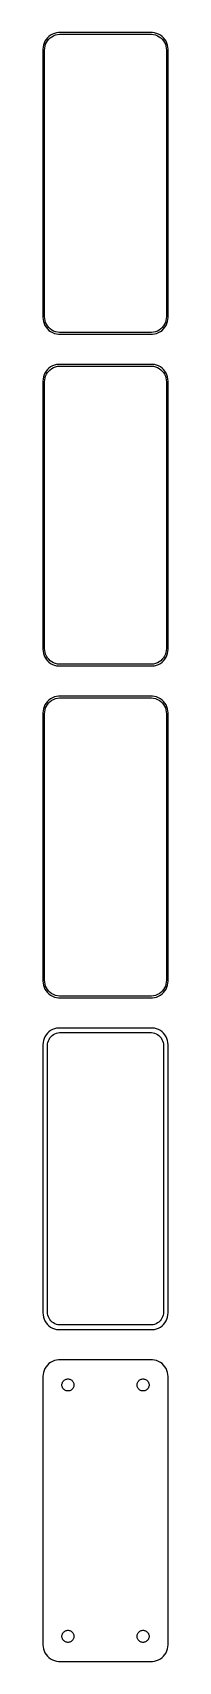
# Model space of a CAD drawing. Header units: metres. Extents: x -19 to 19, y 351 to 837.
import ezdxf

# ---------------------------------------------------------------- set-up
doc = ezdxf.new("R2010")
doc.units = ezdxf.units.M

msp = doc.modelspace()

# ---------------------------------------------------------------- linework, layer by layer
for p, q in [((-16.4291, 836.222), (-16.9371, 835.853)), ((-15.8789, 836.524), (-16.4291, 836.222)), ((-16.0452, 835.761), (-15.5224, 836.048)), ((-15.2951, 836.755), (-15.8789, 836.524)), ((-15.5224, 836.048), (-14.9678, 836.268)), ((-14.6869, 836.911), (-15.2951, 836.755)), ((-14.9678, 836.268), (-14.3901, 836.416)), ((-14.0639, 836.99), (-14.6869, 836.911)), ((-14.3901, 836.416), (-13.7982, 836.491)), ((14.0639, 836.99), (-14.0639, 836.99)), ((-13.7982, 836.491), (13.7982, 836.491)), ((13.7982, 836.491), (14.3901, 836.416)), ((14.6869, 836.911), (14.0639, 836.99)), ((14.3901, 836.416), (14.9678, 836.268)), ((15.2951, 836.755), (14.6869, 836.911)), ((14.9678, 836.268), (15.5224, 836.048)), ((15.8789, 836.524), (15.2951, 836.755)), ((15.5224, 836.048), (16.0452, 835.761)), ((16.4291, 836.222), (15.8789, 836.524)), ((16.9371, 835.853), (16.4291, 836.222)), ((-18.7106, 832.627), (-18.75, 832)), ((-18.75, 832), (-18.75, 752)), ((-18.5929, 833.243), (-18.7106, 832.627)), ((-18.3989, 833.841), (-18.5929, 833.243)), ((-18.1315, 834.409), (-18.3989, 833.841)), ((-18.25, 831.75), (-18.2125, 832.345)), ((-18.25, 752.25), (-18.25, 831.75)), ((-18.2125, 832.345), (-18.1008, 832.931)), ((-17.7951, 834.939), (-18.1315, 834.409)), ((-18.1008, 832.931), (-17.9164, 833.499)), ((-17.9164, 833.499), (-17.6624, 834.038)), ((-17.3948, 835.423), (-17.7951, 834.939)), ((-17.6624, 834.038), (-17.3428, 834.542)), ((-16.9371, 835.853), (-17.3948, 835.423)), ((-17.3428, 834.542), (-16.9626, 835.002)), ((-16.9626, 835.002), (-16.5278, 835.41)), ((-16.5278, 835.41), (-16.0452, 835.761)), ((16.0452, 835.761), (16.5278, 835.41)), ((16.5278, 835.41), (16.9626, 835.002)), ((17.3948, 835.423), (16.9371, 835.853)), ((16.9626, 835.002), (17.3428, 834.542)), ((17.3428, 834.542), (17.6624, 834.038)), ((17.7951, 834.939), (17.3948, 835.423)), ((17.6624, 834.038), (17.9164, 833.499)), ((18.1315, 834.409), (17.7951, 834.939)), ((17.9164, 833.499), (18.1008, 832.931)), ((18.1008, 832.931), (18.2125, 832.345)), ((18.3989, 833.841), (18.1315, 834.409)), ((18.2125, 832.345), (18.25, 831.75)), ((18.25, 831.75), (18.25, 752.25)), ((18.5929, 833.243), (18.3989, 833.841)), ((18.7106, 832.627), (18.5929, 833.243)), ((18.75, 832), (18.7106, 832.627)), ((18.75, 752), (18.75, 832)), ((-18.75, 752), (-18.7106, 751.373)), ((-18.7106, 751.373), (-18.5929, 750.757)), ((-18.5929, 750.757), (-18.3989, 750.159)), ((-18.3989, 750.159), (-18.1315, 749.591)), ((-18.2125, 751.655), (-18.25, 752.25)), ((-18.1008, 751.069), (-18.2125, 751.655)), ((-18.1315, 749.591), (-17.7951, 749.061)), ((-17.9164, 750.501), (-18.1008, 751.069)), ((-17.6624, 749.962), (-17.9164, 750.501)), ((-17.7951, 749.061), (-17.3948, 748.577)), ((-17.3428, 749.458), (-17.6624, 749.962)), ((-17.3948, 748.577), (-16.9371, 748.147)), ((-16.9626, 748.998), (-17.3428, 749.458)), ((-16.5278, 748.59), (-16.9626, 748.998)), ((-16.0452, 748.239), (-16.5278, 748.59)), ((16.5278, 748.59), (16.0452, 748.239)), ((16.9626, 748.998), (16.5278, 748.59)), ((16.9371, 748.147), (17.3948, 748.577)), ((17.3428, 749.458), (16.9626, 748.998)), ((17.6624, 749.962), (17.3428, 749.458)), ((17.3948, 748.577), (17.7951, 749.061)), ((17.9164, 750.501), (17.6624, 749.962)), ((17.7951, 749.061), (18.1315, 749.591)), ((18.1008, 751.069), (17.9164, 750.501)), ((18.2125, 751.655), (18.1008, 751.069)), ((18.1315, 749.591), (18.3989, 750.159)), ((18.25, 752.25), (18.2125, 751.655)), ((18.3989, 750.159), (18.5929, 750.757)), ((18.5929, 750.757), (18.7106, 751.373)), ((18.7106, 751.373), (18.75, 752)), ((-16.9371, 748.147), (-16.4291, 747.778)), ((-16.4291, 747.778), (-15.8789, 747.476)), ((-15.5224, 747.952), (-16.0452, 748.239)), ((-15.8789, 747.476), (-15.2951, 747.245)), ((-14.9678, 747.732), (-15.5224, 747.952)), ((-15.2951, 747.245), (-14.6869, 747.089)), ((-14.3901, 747.584), (-14.9678, 747.732)), ((-14.6869, 747.089), (-14.0639, 747.01)), ((-13.7982, 747.509), (-14.3901, 747.584)), ((-14.0639, 747.01), (14.0639, 747.01)), ((13.7982, 747.509), (-13.7982, 747.509)), ((14.3901, 747.584), (13.7982, 747.509)), ((14.0639, 747.01), (14.6869, 747.089)), ((14.9678, 747.732), (14.3901, 747.584)), ((14.6869, 747.089), (15.2951, 747.245)), ((15.5224, 747.952), (14.9678, 747.732)), ((15.2951, 747.245), (15.8789, 747.476)), ((16.0452, 748.239), (15.5224, 747.952)), ((15.8789, 747.476), (16.4291, 747.778)), ((16.4291, 747.778), (16.9371, 748.147)), ((-18.5929, 734.243), (-18.7106, 733.627)), ((-18.3989, 734.841), (-18.5929, 734.243)), ((-18.1315, 735.409), (-18.3989, 734.841)), ((-18.2125, 733.345), (-18.1008, 733.931)), ((-17.7951, 735.939), (-18.1315, 735.409)), ((-18.1008, 733.931), (-17.9164, 734.499)), ((-17.9164, 734.499), (-17.6624, 735.038)), ((-17.3948, 736.423), (-17.7951, 735.939)), ((-17.6624, 735.038), (-17.3428, 735.542)), ((-16.9371, 736.853), (-17.3948, 736.423)), ((-17.3428, 735.542), (-16.9626, 736.002)), ((-16.9626, 736.002), (-16.5278, 736.41)), ((-16.4291, 737.222), (-16.9371, 736.853)), ((-16.5278, 736.41), (-16.0452, 736.761)), ((-15.8789, 737.524), (-16.4291, 737.222)), ((-16.0452, 736.761), (-15.5224, 737.048)), ((-15.2951, 737.755), (-15.8789, 737.524)), ((-15.5224, 737.048), (-14.9678, 737.268)), ((-14.6869, 737.911), (-15.2951, 737.755)), ((-14.9678, 737.268), (-14.3901, 737.416)), ((-14.0639, 737.99), (-14.6869, 737.911)), ((-14.3901, 737.416), (-13.7982, 737.491)), ((14.0639, 737.99), (-14.0639, 737.99)), ((-13.7982, 737.491), (13.7982, 737.491)), ((13.7982, 737.491), (14.3901, 737.416)), ((14.6869, 737.911), (14.0639, 737.99)), ((14.3901, 737.416), (14.9678, 737.268)), ((15.2951, 737.755), (14.6869, 737.911)), ((14.9678, 737.268), (15.5224, 737.048)), ((15.8789, 737.524), (15.2951, 737.755)), ((15.5224, 737.048), (16.0452, 736.761)), ((16.4291, 737.222), (15.8789, 737.524)), ((16.0452, 736.761), (16.5278, 736.41)), ((16.9371, 736.853), (16.4291, 737.222)), ((16.5278, 736.41), (16.9626, 736.002)), ((17.3948, 736.423), (16.9371, 736.853)), ((16.9626, 736.002), (17.3428, 735.542)), ((17.3428, 735.542), (17.6624, 735.038)), ((17.7951, 735.939), (17.3948, 736.423)), ((17.6624, 735.038), (17.9164, 734.499)), ((18.1315, 735.409), (17.7951, 735.939)), ((17.9164, 734.499), (18.1008, 733.931)), ((18.1008, 733.931), (18.2125, 733.345)), ((18.3989, 734.841), (18.1315, 735.409)), ((18.5929, 734.243), (18.3989, 734.841)), ((18.7106, 733.627), (18.5929, 734.243)), ((-18.7106, 733.627), (-18.75, 733)), ((-18.75, 733), (-18.75, 653)), ((-18.25, 732.75), (-18.2125, 733.345)), ((-18.25, 653.25), (-18.25, 732.75)), ((18.2125, 733.345), (18.25, 732.75)), ((18.25, 732.75), (18.25, 653.25)), ((18.75, 733), (18.7106, 733.627)), ((18.75, 653), (18.75, 733)), ((-18.75, 653), (-18.7106, 652.373)), ((-18.7106, 652.373), (-18.5929, 651.757)), ((-18.5929, 651.757), (-18.3989, 651.159)), ((-18.2125, 652.655), (-18.25, 653.25)), ((-18.1008, 652.069), (-18.2125, 652.655)), ((-17.9164, 651.501), (-18.1008, 652.069)), ((-17.6624, 650.962), (-17.9164, 651.501)), ((17.9164, 651.501), (17.6624, 650.962)), ((18.1008, 652.069), (17.9164, 651.501)), ((18.2125, 652.655), (18.1008, 652.069)), ((18.25, 653.25), (18.2125, 652.655)), ((18.3989, 651.159), (18.5929, 651.757)), ((18.5929, 651.757), (18.7106, 652.373)), ((18.7106, 652.373), (18.75, 653)), ((-18.3989, 651.159), (-18.1315, 650.591)), ((-18.1315, 650.591), (-17.7951, 650.061)), ((-17.7951, 650.061), (-17.3948, 649.577)), ((-17.3428, 650.458), (-17.6624, 650.962)), ((-17.3948, 649.577), (-16.9371, 649.147)), ((-16.9626, 649.998), (-17.3428, 650.458)), ((-16.5278, 649.59), (-16.9626, 649.998)), ((-16.9371, 649.147), (-16.4291, 648.778)), ((-16.0452, 649.239), (-16.5278, 649.59)), ((-16.4291, 648.778), (-15.8789, 648.476)), ((-15.5224, 648.952), (-16.0452, 649.239)), ((-15.8789, 648.476), (-15.2951, 648.245)), ((-14.9678, 648.732), (-15.5224, 648.952)), ((-15.2951, 648.245), (-14.6869, 648.089)), ((-14.3901, 648.584), (-14.9678, 648.732)), ((-14.6869, 648.089), (-14.0639, 648.01)), ((-13.7982, 648.509), (-14.3901, 648.584)), ((-14.0639, 648.01), (14.0639, 648.01)), ((13.7982, 648.509), (-13.7982, 648.509)), ((14.3901, 648.584), (13.7982, 648.509)), ((14.0639, 648.01), (14.6869, 648.089)), ((14.9678, 648.732), (14.3901, 648.584)), ((14.6869, 648.089), (15.2951, 648.245)), ((15.5224, 648.952), (14.9678, 648.732)), ((15.2951, 648.245), (15.8789, 648.476)), ((16.0452, 649.239), (15.5224, 648.952)), ((15.8789, 648.476), (16.4291, 648.778)), ((16.5278, 649.59), (16.0452, 649.239)), ((16.4291, 648.778), (16.9371, 649.147)), ((16.9626, 649.998), (16.5278, 649.59)), ((16.9371, 649.147), (17.3948, 649.577)), ((17.3428, 650.458), (16.9626, 649.998)), ((17.6624, 650.962), (17.3428, 650.458)), ((17.3948, 649.577), (17.7951, 650.061)), ((17.7951, 650.061), (18.1315, 650.591)), ((18.1315, 650.591), (18.3989, 651.159)), ((-17.7951, 636.939), (-18.1315, 636.409)), ((-17.3948, 637.423), (-17.7951, 636.939)), ((-16.9371, 637.853), (-17.3948, 637.423)), ((-17.3428, 636.542), (-16.9626, 637.002)), ((-16.9626, 637.002), (-16.5278, 637.41)), ((-16.4291, 638.222), (-16.9371, 637.853)), ((-16.5278, 637.41), (-16.0452, 637.761)), ((-15.8789, 638.524), (-16.4291, 638.222)), ((-16.0452, 637.761), (-15.5224, 638.048)), ((-15.2951, 638.755), (-15.8789, 638.524)), ((-15.5224, 638.048), (-14.9678, 638.268)), ((-14.6869, 638.911), (-15.2951, 638.755)), ((-14.9678, 638.268), (-14.3901, 638.416)), ((-14.0639, 638.99), (-14.6869, 638.911)), ((-14.3901, 638.416), (-13.7982, 638.491)), ((14.0639, 638.99), (-14.0639, 638.99)), ((-13.7982, 638.491), (13.7982, 638.491)), ((13.7982, 638.491), (14.3901, 638.416)), ((14.6869, 638.911), (14.0639, 638.99)), ((14.3901, 638.416), (14.9678, 638.268)), ((15.2951, 638.755), (14.6869, 638.911)), ((14.9678, 638.268), (15.5224, 638.048)), ((15.8789, 638.524), (15.2951, 638.755)), ((15.5224, 638.048), (16.0452, 637.761)), ((16.4291, 638.222), (15.8789, 638.524)), ((16.0452, 637.761), (16.5278, 637.41)), ((16.9371, 637.853), (16.4291, 638.222)), ((16.5278, 637.41), (16.9626, 637.002)), ((17.3948, 637.423), (16.9371, 637.853)), ((16.9626, 637.002), (17.3428, 636.542)), ((17.7951, 636.939), (17.3948, 637.423)), ((18.1315, 636.409), (17.7951, 636.939)), ((-18.7106, 634.627), (-18.75, 634)), ((-18.75, 634), (-18.75, 554)), ((-18.5929, 635.243), (-18.7106, 634.627)), ((-18.3989, 635.841), (-18.5929, 635.243)), ((-18.1315, 636.409), (-18.3989, 635.841)), ((-18.25, 633.75), (-18.2125, 634.345)), ((-18.25, 554.25), (-18.25, 633.75)), ((-18.2125, 634.345), (-18.1008, 634.931)), ((-18.1008, 634.931), (-17.9164, 635.499)), ((-17.9164, 635.499), (-17.6624, 636.038)), ((-17.6624, 636.038), (-17.3428, 636.542)), ((17.3428, 636.542), (17.6624, 636.038)), ((17.6624, 636.038), (17.9164, 635.499)), ((17.9164, 635.499), (18.1008, 634.931)), ((18.1008, 634.931), (18.2125, 634.345)), ((18.3989, 635.841), (18.1315, 636.409)), ((18.2125, 634.345), (18.25, 633.75)), ((18.25, 633.75), (18.25, 554.25)), ((18.5929, 635.243), (18.3989, 635.841)), ((18.7106, 634.627), (18.5929, 635.243)), ((18.75, 634), (18.7106, 634.627)), ((18.75, 554), (18.75, 634)), ((-18.2125, 553.655), (-18.25, 554.25)), ((18.25, 554.25), (18.2125, 553.655)), ((-18.75, 554), (-18.7106, 553.373)), ((-18.7106, 553.373), (-18.5929, 552.757)), ((-18.5929, 552.757), (-18.3989, 552.159)), ((-18.3989, 552.159), (-18.1315, 551.591)), ((-18.1008, 553.069), (-18.2125, 553.655)), ((-18.1315, 551.591), (-17.7951, 551.061)), ((-17.9164, 552.501), (-18.1008, 553.069)), ((-17.6624, 551.962), (-17.9164, 552.501)), ((-17.7951, 551.061), (-17.3948, 550.577)), ((-17.3428, 551.458), (-17.6624, 551.962)), ((-17.3948, 550.577), (-16.9371, 550.147)), ((-16.9626, 550.998), (-17.3428, 551.458)), ((-16.5278, 550.59), (-16.9626, 550.998)), ((-16.9371, 550.147), (-16.4291, 549.778)), ((-16.0452, 550.239), (-16.5278, 550.59)), ((-16.4291, 549.778), (-15.8789, 549.476)), ((-15.5224, 549.952), (-16.0452, 550.239)), ((-15.8789, 549.476), (-15.2951, 549.245)), ((-14.9678, 549.732), (-15.5224, 549.952)), ((-15.2951, 549.245), (-14.6869, 549.089)), ((-14.3901, 549.584), (-14.9678, 549.732)), ((-13.7982, 549.509), (-14.3901, 549.584)), ((13.7982, 549.509), (-13.7982, 549.509)), ((14.3901, 549.584), (13.7982, 549.509)), ((14.9678, 549.732), (14.3901, 549.584)), ((14.6869, 549.089), (15.2951, 549.245)), ((15.5224, 549.952), (14.9678, 549.732)), ((15.2951, 549.245), (15.8789, 549.476)), ((16.0452, 550.239), (15.5224, 549.952)), ((15.8789, 549.476), (16.4291, 549.778)), ((16.5278, 550.59), (16.0452, 550.239)), ((16.4291, 549.778), (16.9371, 550.147)), ((16.9626, 550.998), (16.5278, 550.59)), ((16.9371, 550.147), (17.3948, 550.577)), ((17.3428, 551.458), (16.9626, 550.998)), ((17.6624, 551.962), (17.3428, 551.458)), ((17.3948, 550.577), (17.7951, 551.061)), ((17.9164, 552.501), (17.6624, 551.962)), ((17.7951, 551.061), (18.1315, 551.591)), ((18.1008, 553.069), (17.9164, 552.501)), ((18.2125, 553.655), (18.1008, 553.069)), ((18.1315, 551.591), (18.3989, 552.159)), ((18.3989, 552.159), (18.5929, 552.757)), ((18.5929, 552.757), (18.7106, 553.373)), ((18.7106, 553.373), (18.75, 554)), ((-14.6869, 549.089), (-14.0639, 549.01)), ((-14.0639, 549.01), (14.0639, 549.01)), ((14.0639, 549.01), (14.6869, 549.089)), ((-15.8789, 539.524), (-16.4291, 539.222)), ((-15.2951, 539.755), (-15.8789, 539.524)), ((-14.6869, 539.911), (-15.2951, 539.755)), ((-14.0639, 539.99), (-14.6869, 539.911)), ((14.0639, 539.99), (-14.0639, 539.99)), ((14.6869, 539.911), (14.0639, 539.99)), ((15.2951, 539.755), (14.6869, 539.911)), ((15.8789, 539.524), (15.2951, 539.755)), ((16.4291, 539.222), (15.8789, 539.524)), ((-18.7106, 535.627), (-18.75, 535)), ((-18.75, 535), (-18.75, 455)), ((-18.5929, 536.243), (-18.7106, 535.627)), ((-18.3989, 536.841), (-18.5929, 536.243)), ((-18.1315, 537.409), (-18.3989, 536.841)), ((-17.7951, 537.939), (-18.1315, 537.409)), ((-17.3948, 538.423), (-17.7951, 537.939)), ((-16.9371, 538.853), (-17.3948, 538.423)), ((-17.3695, 534.75), (-17.339, 535.235)), ((-17.3695, 455.25), (-17.3695, 534.75)), ((-17.339, 535.235), (-17.2479, 535.712)), ((-17.2479, 535.712), (-17.0977, 536.174)), ((-17.0977, 536.174), (-16.8908, 536.614)), ((-16.4291, 539.222), (-16.9371, 538.853)), ((-16.8908, 536.614), (-16.6305, 537.024)), ((-16.6305, 537.024), (-16.3207, 537.399)), ((-16.3207, 537.399), (-15.9665, 537.731)), ((-15.9665, 537.731), (-15.5734, 538.017)), ((-15.5734, 538.017), (-15.1475, 538.251)), ((-15.1475, 538.251), (-14.6957, 538.43)), ((-14.6957, 538.43), (-14.2251, 538.551)), ((-14.2251, 538.551), (-13.743, 538.612)), ((-13.743, 538.612), (13.743, 538.612)), ((13.743, 538.612), (14.2251, 538.551)), ((14.2251, 538.551), (14.6957, 538.43)), ((14.6957, 538.43), (15.1475, 538.251)), ((15.1475, 538.251), (15.5734, 538.017)), ((15.5734, 538.017), (15.9665, 537.731)), ((15.9665, 537.731), (16.3207, 537.399)), ((16.3207, 537.399), (16.6305, 537.024)), ((16.9371, 538.853), (16.4291, 539.222)), ((16.6305, 537.024), (16.8908, 536.614)), ((16.8908, 536.614), (17.0977, 536.174)), ((17.3948, 538.423), (16.9371, 538.853)), ((17.0977, 536.174), (17.2479, 535.712)), ((17.2479, 535.712), (17.339, 535.235)), ((17.339, 535.235), (17.3695, 534.75)), ((17.3695, 534.75), (17.3695, 455.25)), ((17.7951, 537.939), (17.3948, 538.423)), ((18.1315, 537.409), (17.7951, 537.939)), ((18.3989, 536.841), (18.1315, 537.409)), ((18.5929, 536.243), (18.3989, 536.841)), ((18.7106, 535.627), (18.5929, 536.243)), ((18.75, 535), (18.7106, 535.627)), ((18.75, 455), (18.75, 535)), ((-18.75, 455), (-18.7106, 454.373)), ((-18.7106, 454.373), (-18.5929, 453.757)), ((-18.5929, 453.757), (-18.3989, 453.159)), ((-18.3989, 453.159), (-18.1315, 452.591)), ((-18.1315, 452.591), (-17.7951, 452.061)), ((-17.7951, 452.061), (-17.3948, 451.577)), ((-17.339, 454.765), (-17.3695, 455.25)), ((-17.2479, 454.288), (-17.339, 454.765)), ((-17.0977, 453.826), (-17.2479, 454.288)), ((-16.8908, 453.386), (-17.0977, 453.826)), ((-16.6305, 452.976), (-16.8908, 453.386)), ((-16.3207, 452.601), (-16.6305, 452.976)), ((-15.9665, 452.269), (-16.3207, 452.601)), ((-15.5734, 451.983), (-15.9665, 452.269)), ((-15.1475, 451.749), (-15.5734, 451.983)), ((15.5734, 451.983), (15.1475, 451.749)), ((15.9665, 452.269), (15.5734, 451.983)), ((16.3207, 452.601), (15.9665, 452.269)), ((16.6305, 452.976), (16.3207, 452.601)), ((16.8908, 453.386), (16.6305, 452.976)), ((17.0977, 453.826), (16.8908, 453.386)), ((17.2479, 454.288), (17.0977, 453.826)), ((17.339, 454.765), (17.2479, 454.288)), ((17.3695, 455.25), (17.339, 454.765)), ((17.3948, 451.577), (17.7951, 452.061)), ((17.7951, 452.061), (18.1315, 452.591)), ((18.1315, 452.591), (18.3989, 453.159)), ((18.3989, 453.159), (18.5929, 453.757)), ((18.5929, 453.757), (18.7106, 454.373)), ((18.7106, 454.373), (18.75, 455)), ((-17.3948, 451.577), (-16.9371, 451.147)), ((-16.9371, 451.147), (-16.4291, 450.778)), ((-16.4291, 450.778), (-15.8789, 450.476)), ((-15.8789, 450.476), (-15.2951, 450.245)), ((-15.2951, 450.245), (-14.6869, 450.089)), ((-14.6957, 451.57), (-15.1475, 451.749)), ((-14.2251, 451.449), (-14.6957, 451.57)), ((-14.6869, 450.089), (-14.0639, 450.01)), ((-13.743, 451.388), (-14.2251, 451.449)), ((-14.0639, 450.01), (14.0639, 450.01)), ((13.743, 451.388), (-13.743, 451.388)), ((14.2251, 451.449), (13.743, 451.388)), ((14.0639, 450.01), (14.6869, 450.089)), ((14.6957, 451.57), (14.2251, 451.449)), ((14.6869, 450.089), (15.2951, 450.245)), ((15.1475, 451.749), (14.6957, 451.57)), ((15.2951, 450.245), (15.8789, 450.476)), ((15.8789, 450.476), (16.4291, 450.778)), ((16.4291, 450.778), (16.9371, 451.147)), ((16.9371, 451.147), (17.3948, 451.577)), ((-18.3989, 437.841), (-18.5929, 437.243)), ((-18.1315, 438.409), (-18.3989, 437.841)), ((-17.7951, 438.939), (-18.1315, 438.409)), ((-17.3948, 439.423), (-17.7951, 438.939)), ((-16.9371, 439.853), (-17.3948, 439.423)), ((-16.4291, 440.222), (-16.9371, 439.853)), ((-15.8789, 440.524), (-16.4291, 440.222)), ((-15.2951, 440.755), (-15.8789, 440.524)), ((-14.6869, 440.911), (-15.2951, 440.755)), ((-14.0639, 440.99), (-14.6869, 440.911)), ((14.0639, 440.99), (-14.0639, 440.99)), ((14.6869, 440.911), (14.0639, 440.99)), ((15.2951, 440.755), (14.6869, 440.911)), ((15.8789, 440.524), (15.2951, 440.755)), ((16.4291, 440.222), (15.8789, 440.524)), ((16.9371, 439.853), (16.4291, 440.222)), ((17.3948, 439.423), (16.9371, 439.853)), ((17.7951, 438.939), (17.3948, 439.423)), ((18.1315, 438.409), (17.7951, 438.939)), ((18.3989, 437.841), (18.1315, 438.409)), ((18.5929, 437.243), (18.3989, 437.841)), ((-18.7106, 436.627), (-18.75, 436)), ((-18.75, 436), (-18.75, 356)), ((-18.5929, 437.243), (-18.7106, 436.627)), ((-13.05, 433.5), (-13.0358, 433.726)), ((-13.0358, 433.274), (-13.05, 433.5)), ((-13.0358, 433.726), (-12.9934, 433.948)), ((-12.9934, 433.052), (-13.0358, 433.274)), ((-12.9934, 433.948), (-12.9236, 434.163)), ((-12.9236, 432.837), (-12.9934, 433.052)), ((-12.9236, 434.163), (-12.8273, 434.367)), ((-12.8273, 432.633), (-12.9236, 432.837)), ((-12.8273, 434.367), (-12.7062, 434.558)), ((-12.7062, 432.442), (-12.8273, 432.633)), ((-12.7062, 434.558), (-12.5621, 434.732)), ((-12.5621, 434.732), (-12.3974, 434.887)), ((-12.3974, 434.887), (-12.2145, 435.02)), ((-12.2145, 435.02), (-12.0164, 435.129)), ((-12.0164, 435.129), (-11.8062, 435.212)), ((-11.8062, 435.212), (-11.5873, 435.268)), ((-11.5873, 435.268), (-11.363, 435.296)), ((-11.363, 435.296), (-11.137, 435.296)), ((-11.137, 435.296), (-10.9127, 435.268)), ((-10.9127, 435.268), (-10.6938, 435.212)), ((-10.6938, 435.212), (-10.4836, 435.129)), ((-10.4836, 435.129), (-10.2855, 435.02)), ((-10.2855, 435.02), (-10.1026, 434.887)), ((-10.1026, 434.887), (-9.93785, 434.732)), ((-9.93785, 434.732), (-9.79376, 434.558)), ((-9.79376, 434.558), (-9.67264, 434.367)), ((-9.67264, 432.633), (-9.79376, 432.442)), ((-9.67264, 434.367), (-9.5764, 434.163)), ((-9.5764, 432.837), (-9.67264, 432.633)), ((-9.5764, 434.163), (-9.50655, 433.948)), ((-9.50655, 433.052), (-9.5764, 432.837)), ((-9.50655, 433.948), (-9.46419, 433.726)), ((-9.46419, 433.274), (-9.50655, 433.052)), ((-9.46419, 433.726), (-9.45, 433.5)), ((-9.45, 433.5), (-9.46419, 433.274)), ((9.45, 433.5), (9.46419, 433.726)), ((9.46419, 433.274), (9.45, 433.5)), ((9.46419, 433.726), (9.50655, 433.948)), ((9.50655, 433.052), (9.46419, 433.274)), ((9.50655, 433.948), (9.5764, 434.163)), ((9.5764, 432.837), (9.50655, 433.052)), ((9.5764, 434.163), (9.67264, 434.367)), ((9.67264, 432.633), (9.5764, 432.837)), ((9.67264, 434.367), (9.79376, 434.558)), ((9.79376, 432.442), (9.67264, 432.633)), ((9.79376, 434.558), (9.93785, 434.732)), ((9.93785, 434.732), (10.1026, 434.887)), ((10.1026, 434.887), (10.2855, 435.02)), ((10.2855, 435.02), (10.4836, 435.129)), ((10.4836, 435.129), (10.6938, 435.212)), ((10.6938, 435.212), (10.9127, 435.268)), ((10.9127, 435.268), (11.137, 435.296)), ((11.137, 435.296), (11.363, 435.296)), ((11.363, 435.296), (11.5873, 435.268)), ((11.5873, 435.268), (11.8062, 435.212)), ((11.8062, 435.212), (12.0164, 435.129)), ((12.0164, 435.129), (12.2145, 435.02)), ((12.2145, 435.02), (12.3974, 434.887)), ((12.3974, 434.887), (12.5621, 434.732)), ((12.5621, 434.732), (12.7062, 434.558)), ((12.7062, 434.558), (12.8273, 434.367)), ((12.8273, 432.633), (12.7062, 432.442)), ((12.8273, 434.367), (12.9236, 434.163)), ((12.9236, 432.837), (12.8273, 432.633)), ((12.9236, 434.163), (12.9934, 433.948)), ((12.9934, 433.052), (12.9236, 432.837)), ((12.9934, 433.948), (13.0358, 433.726)), ((13.0358, 433.274), (12.9934, 433.052)), ((13.0358, 433.726), (13.05, 433.5)), ((13.05, 433.5), (13.0358, 433.274)), ((18.7106, 436.627), (18.5929, 437.243)), ((18.75, 436), (18.7106, 436.627)), ((18.75, 356), (18.75, 436)), ((-12.5621, 432.268), (-12.7062, 432.442)), ((-12.3974, 432.113), (-12.5621, 432.268)), ((-12.2145, 431.98), (-12.3974, 432.113)), ((-12.0164, 431.871), (-12.2145, 431.98)), ((-11.8062, 431.788), (-12.0164, 431.871)), ((-11.5873, 431.732), (-11.8062, 431.788)), ((-11.363, 431.704), (-11.5873, 431.732)), ((-11.137, 431.704), (-11.363, 431.704)), ((-10.9127, 431.732), (-11.137, 431.704)), ((-10.6938, 431.788), (-10.9127, 431.732)), ((-10.4836, 431.871), (-10.6938, 431.788)), ((-10.2855, 431.98), (-10.4836, 431.871)), ((-10.1026, 432.113), (-10.2855, 431.98)), ((-9.93785, 432.268), (-10.1026, 432.113)), ((-9.79376, 432.442), (-9.93785, 432.268)), ((9.93785, 432.268), (9.79376, 432.442)), ((10.1026, 432.113), (9.93785, 432.268)), ((10.2855, 431.98), (10.1026, 432.113)), ((10.4836, 431.871), (10.2855, 431.98)), ((10.6938, 431.788), (10.4836, 431.871)), ((10.9127, 431.732), (10.6938, 431.788)), ((11.137, 431.704), (10.9127, 431.732)), ((11.363, 431.704), (11.137, 431.704)), ((11.5873, 431.732), (11.363, 431.704)), ((11.8062, 431.788), (11.5873, 431.732)), ((12.0164, 431.871), (11.8062, 431.788)), ((12.2145, 431.98), (12.0164, 431.871)), ((12.3974, 432.113), (12.2145, 431.98)), ((12.5621, 432.268), (12.3974, 432.113)), ((12.7062, 432.442), (12.5621, 432.268)), ((-12.7062, 359.558), (-12.5621, 359.732)), ((-12.5621, 359.732), (-12.3974, 359.887)), ((-12.3974, 359.887), (-12.2145, 360.02)), ((-12.2145, 360.02), (-12.0164, 360.129)), ((-12.0164, 360.129), (-11.8062, 360.212)), ((-11.8062, 360.212), (-11.5873, 360.268)), ((-11.5873, 360.268), (-11.363, 360.296)), ((-11.363, 360.296), (-11.137, 360.296)), ((-11.137, 360.296), (-10.9127, 360.268)), ((-10.9127, 360.268), (-10.6938, 360.212)), ((-10.6938, 360.212), (-10.4836, 360.129)), ((-10.4836, 360.129), (-10.2855, 360.02)), ((-10.2855, 360.02), (-10.1026, 359.887)), ((-10.1026, 359.887), (-9.93785, 359.732)), ((-9.93785, 359.732), (-9.79376, 359.558)), ((9.79376, 359.558), (9.93785, 359.732)), ((9.93785, 359.732), (10.1026, 359.887)), ((10.1026, 359.887), (10.2855, 360.02)), ((10.2855, 360.02), (10.4836, 360.129)), ((10.4836, 360.129), (10.6938, 360.212)), ((10.6938, 360.212), (10.9127, 360.268)), ((10.9127, 360.268), (11.137, 360.296)), ((11.137, 360.296), (11.363, 360.296)), ((11.363, 360.296), (11.5873, 360.268)), ((11.5873, 360.268), (11.8062, 360.212)), ((11.8062, 360.212), (12.0164, 360.129)), ((12.0164, 360.129), (12.2145, 360.02)), ((12.2145, 360.02), (12.3974, 359.887)), ((12.3974, 359.887), (12.5621, 359.732)), ((12.5621, 359.732), (12.7062, 359.558)), ((-18.75, 356), (-18.7106, 355.373)), ((-18.7106, 355.373), (-18.5929, 354.757)), ((-13.05, 358.5), (-13.0358, 358.726)), ((-13.0358, 358.274), (-13.05, 358.5)), ((-13.0358, 358.726), (-12.9934, 358.948)), ((-12.9934, 358.052), (-13.0358, 358.274)), ((-12.9934, 358.948), (-12.9236, 359.163)), ((-12.9236, 357.837), (-12.9934, 358.052)), ((-12.9236, 359.163), (-12.8273, 359.367)), ((-12.8273, 357.633), (-12.9236, 357.837)), ((-12.8273, 359.367), (-12.7062, 359.558)), ((-12.7062, 357.442), (-12.8273, 357.633)), ((-12.5621, 357.268), (-12.7062, 357.442)), ((-12.3974, 357.113), (-12.5621, 357.268)), ((-12.2145, 356.98), (-12.3974, 357.113)), ((-12.0164, 356.871), (-12.2145, 356.98)), ((-11.8062, 356.788), (-12.0164, 356.871)), ((-11.5873, 356.732), (-11.8062, 356.788)), ((-11.363, 356.704), (-11.5873, 356.732)), ((-11.137, 356.704), (-11.363, 356.704)), ((-10.9127, 356.732), (-11.137, 356.704)), ((-10.6938, 356.788), (-10.9127, 356.732)), ((-10.4836, 356.871), (-10.6938, 356.788)), ((-10.2855, 356.98), (-10.4836, 356.871)), ((-10.1026, 357.113), (-10.2855, 356.98)), ((-9.93785, 357.268), (-10.1026, 357.113)), ((-9.79376, 357.442), (-9.93785, 357.268)), ((-9.79376, 359.558), (-9.67264, 359.367)), ((-9.67264, 357.633), (-9.79376, 357.442)), ((-9.67264, 359.367), (-9.5764, 359.163)), ((-9.5764, 357.837), (-9.67264, 357.633)), ((-9.5764, 359.163), (-9.50655, 358.948)), ((-9.50655, 358.052), (-9.5764, 357.837)), ((-9.50655, 358.948), (-9.46419, 358.726)), ((-9.46419, 358.274), (-9.50655, 358.052)), ((-9.46419, 358.726), (-9.45, 358.5)), ((-9.45, 358.5), (-9.46419, 358.274)), ((9.45, 358.5), (9.46419, 358.726)), ((9.46419, 358.274), (9.45, 358.5)), ((9.46419, 358.726), (9.50655, 358.948)), ((9.50655, 358.052), (9.46419, 358.274)), ((9.50655, 358.948), (9.5764, 359.163)), ((9.5764, 357.837), (9.50655, 358.052)), ((9.5764, 359.163), (9.67264, 359.367)), ((9.67264, 357.633), (9.5764, 357.837)), ((9.67264, 359.367), (9.79376, 359.558)), ((9.79376, 357.442), (9.67264, 357.633)), ((9.93785, 357.268), (9.79376, 357.442)), ((10.1026, 357.113), (9.93785, 357.268)), ((10.2855, 356.98), (10.1026, 357.113)), ((10.4836, 356.871), (10.2855, 356.98)), ((10.6938, 356.788), (10.4836, 356.871)), ((10.9127, 356.732), (10.6938, 356.788)), ((11.137, 356.704), (10.9127, 356.732)), ((11.363, 356.704), (11.137, 356.704)), ((11.5873, 356.732), (11.363, 356.704)), ((11.8062, 356.788), (11.5873, 356.732)), ((12.0164, 356.871), (11.8062, 356.788)), ((12.2145, 356.98), (12.0164, 356.871)), ((12.3974, 357.113), (12.2145, 356.98)), ((12.5621, 357.268), (12.3974, 357.113)), ((12.7062, 357.442), (12.5621, 357.268)), ((12.7062, 359.558), (12.8273, 359.367)), ((12.8273, 357.633), (12.7062, 357.442)), ((12.8273, 359.367), (12.9236, 359.163)), ((12.9236, 357.837), (12.8273, 357.633)), ((12.9236, 359.163), (12.9934, 358.948)), ((12.9934, 358.052), (12.9236, 357.837)), ((12.9934, 358.948), (13.0358, 358.726)), ((13.0358, 358.274), (12.9934, 358.052)), ((13.0358, 358.726), (13.05, 358.5)), ((13.05, 358.5), (13.0358, 358.274)), ((18.5929, 354.757), (18.7106, 355.373)), ((18.7106, 355.373), (18.75, 356)), ((-18.5929, 354.757), (-18.3989, 354.159)), ((-18.3989, 354.159), (-18.1315, 353.591)), ((-18.1315, 353.591), (-17.7951, 353.061)), ((-17.7951, 353.061), (-17.3948, 352.577)), ((-17.3948, 352.577), (-16.9371, 352.147)), ((-16.9371, 352.147), (-16.4291, 351.778)), ((-16.4291, 351.778), (-15.8789, 351.476)), ((-15.8789, 351.476), (-15.2951, 351.245)), ((-15.2951, 351.245), (-14.6869, 351.089)), ((-14.6869, 351.089), (-14.0639, 351.01)), ((-14.0639, 351.01), (14.0639, 351.01)), ((14.0639, 351.01), (14.6869, 351.089)), ((14.6869, 351.089), (15.2951, 351.245)), ((15.2951, 351.245), (15.8789, 351.476)), ((15.8789, 351.476), (16.4291, 351.778)), ((16.4291, 351.778), (16.9371, 352.147)), ((16.9371, 352.147), (17.3948, 352.577)), ((17.3948, 352.577), (17.7951, 353.061)), ((17.7951, 353.061), (18.1315, 353.591)), ((18.1315, 353.591), (18.3989, 354.159)), ((18.3989, 354.159), (18.5929, 354.757))]:
    msp.add_line(p, q)

doc.saveas('drawing.dxf')
